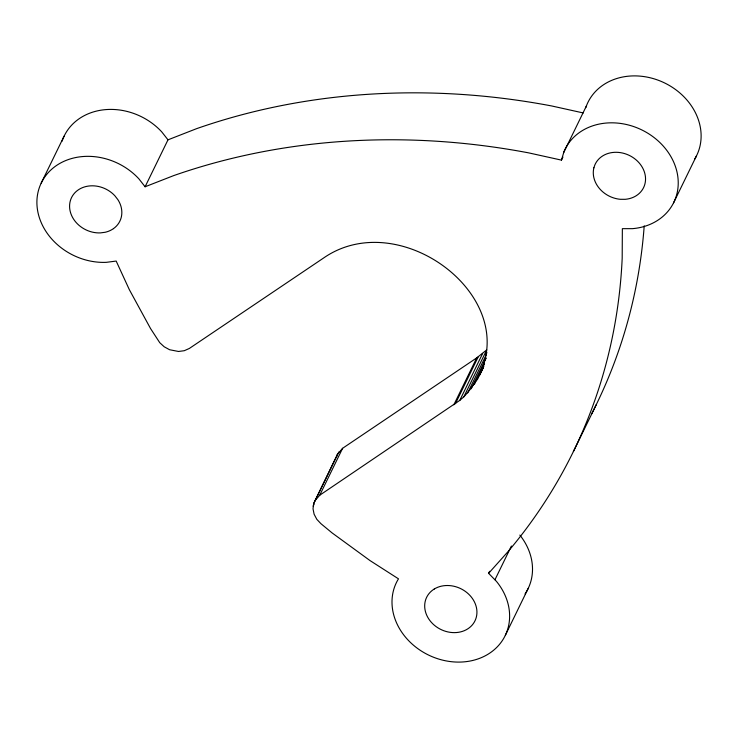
<?xml version="1.0" encoding="UTF-8"?>
<svg xmlns="http://www.w3.org/2000/svg" width="738" height="738" viewBox="0 0 738 738"><rect width="100%" height="100%" fill="white"/><g stroke="black" fill="none" stroke-linecap="round" stroke-linejoin="round"><path stroke-width="1.11" d="M314.609 501.157L319.729 495.226L459.756 400.411L463.861 396.795L486.748 349.858L476.73 357.875L342.616 448.289L337.497 454.23L313.659 503.593L313.023 508.833L314.111 514.229L316.814 519.321L320.938 523.694L332.109 532.928L370.024 560.585L398.502 578.85L397.764 580.022A60.507 51.088 26 0 0 417.939 648.72A60.507 51.088 26 0 0 494.257 649.698A60.507 51.088 26 0 0 496.379 581.295L488.602 573.325L489.598 571.286M463.861 396.795C541.84 312.783 405.835 200.736 323.484 258.079L189.343 348.456L184.279 350.707L178.522 351.472L169.611 349.738L164.205 346.786L159.749 342.681L150.552 328.558L129.334 289.656L116.18 261.067L106.346 262.331A60.507 51.088 26 0 1 39.898 186.105A60.507 51.088 26 0 1 138.855 178.808L145.1 186.769L173.725 175.589A672.484 567.799 26 0 1 528.694 152.877L561.452 160.118L562.946 157.065M561.452 160.118L564.007 151.594A60.507 51.088 26 0 1 663.388 146.207A60.507 51.088 26 0 1 632.466 228.66L622.355 228.669L622.189 258.115A672.484 567.799 26 0 1 507.91 551.756L488.602 573.325M585.769 107.674L586.894 104.667A60.507 51.088 26 0 1 665.464 83.376A60.507 51.088 26 0 1 694.818 158.882M336.546 456.656L337.497 454.23M41.171 183.162L64.068 136.226M145.1 186.769L167.987 139.833L196.612 128.652A672.484 567.799 26 0 1 551.59 105.94L583.251 112.951M313.659 503.593L338.843 451.988M313.124 506.167L314.12 504.128M319.729 495.226L342.616 448.289M563.528 152.877L586.415 105.949M453.842 404.811L476.73 357.875M455.364 403.76L478.252 356.823M459.756 400.411L482.643 353.484M485.945 354.655L486.942 352.607M467.671 392.92L486.084 355.172M484.94 359.969L485.936 357.93M471.176 388.806L486.102 358.198M483.556 365.172L484.552 363.133M474.35 384.461L484.303 364.055M481.794 370.245L483.787 366.159M477.182 379.904L483.648 366.638M479.672 375.162L483.15 368.022M673.48 203.015L696.377 156.078M494.986 579.699L511.406 546.028M573.371 451.591L596.258 404.655M505.345 635.27L528.242 588.343M167.987 139.833L161.742 131.871A60.507 51.088 26 0 0 104.953 109.676A60.507 51.088 26 0 0 62.066 141.189M644.209 225.865A672.484 567.799 26 0 1 591.664 413.815M519.847 535.078A60.507 51.088 26 0 1 525.05 593.915M593.896 167.784L593.592 169.186A26.882 22.703 26 0 0 593.62 176.502L593.933 177.978A26.882 22.703 26 0 0 610.658 196.806L612.226 197.433A26.882 22.703 26 0 0 620.335 199.297L625.215 199.315A26.882 22.703 26 0 0 638.951 162.674A26.882 22.703 26 0 0 594.8 165.072L593.896 167.784M113.477 228.623L112.231 229.435A26.882 22.703 26 0 1 105.174 232.267L100.442 232.894A26.882 22.703 26 0 1 70.913 199.029A26.882 22.703 26 0 1 114.879 195.791L117.868 199.638A26.882 22.703 26 0 1 121.069 206.741L121.41 208.217A26.882 22.703 26 0 1 113.477 228.623M434.285 588.998L433.049 589.819A26.882 22.703 26 0 0 431.278 622.245A26.882 22.703 26 0 0 467.754 628.877A26.882 22.703 26 0 0 471.056 596.728L469.977 595.492A26.882 22.703 26 0 0 434.285 588.998"/></g></svg>
